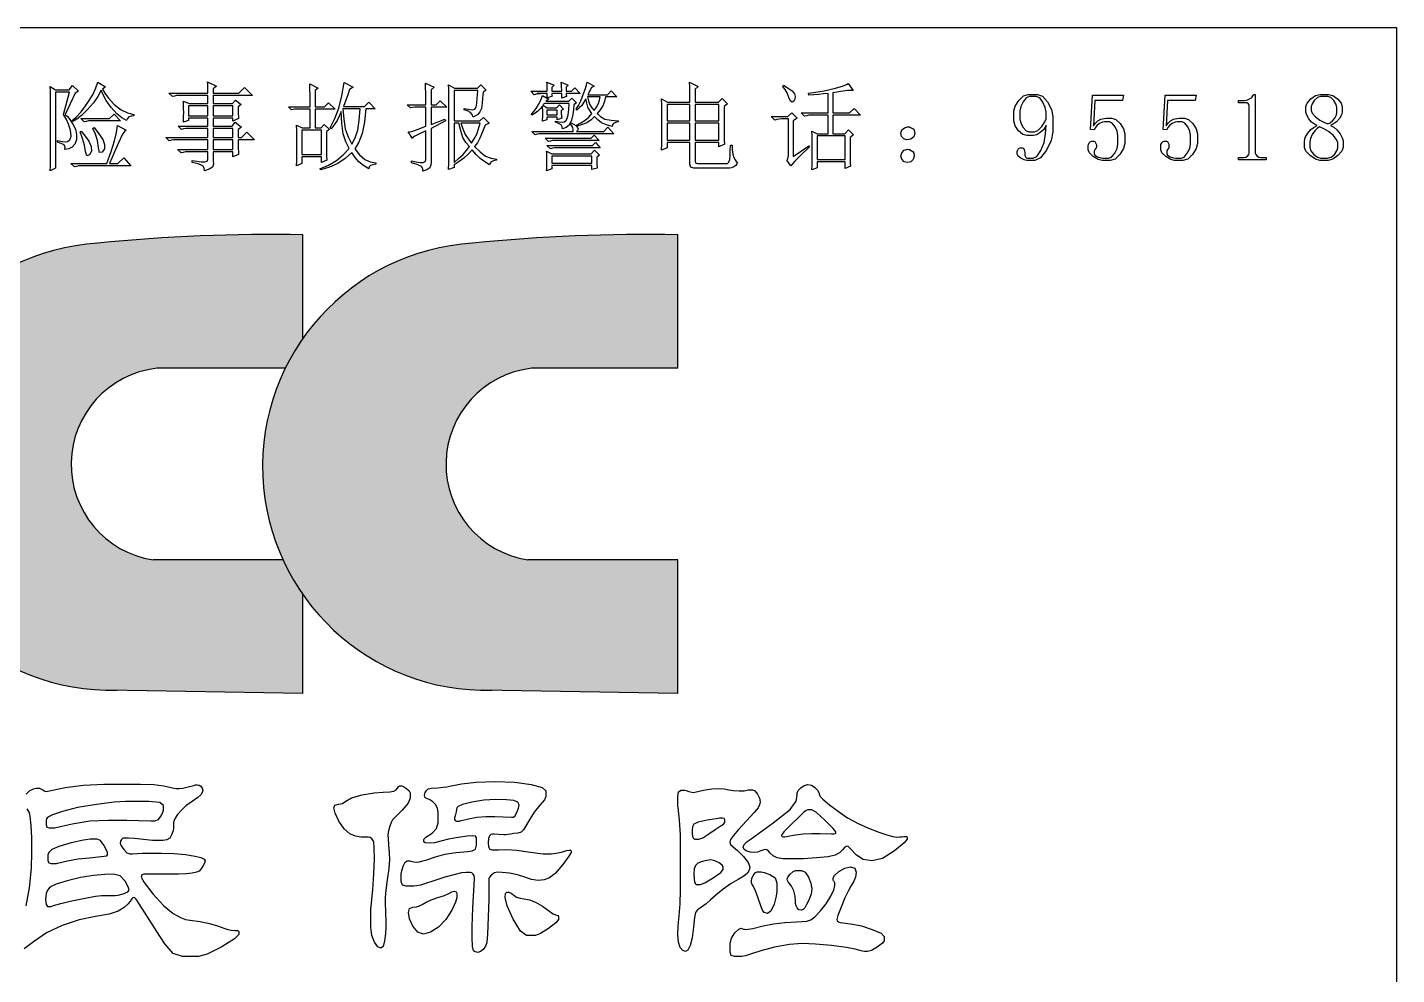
# Model space of a CAD drawing. Header units: millimetres. Extents: x 3916 to 6020, y 1867 to 2649.
# Drawn here: x 5267.52 to 5297.68, y 2382.61 to 2403.48 of the extents above; entities that cross this region are included whole.
import ezdxf

# ---------------------------------------------------------------- set-up
doc = ezdxf.new("R2010")
doc.units = ezdxf.units.MM

# ---------------------------------------------------------------- blocks, each defined once
blk = doc.blocks.new('EWAURWU')
at = {"lineweight": -3}
h = blk.add_hatch(color=1, dxfattribs=at)
h.paths.add_polyline_path([(42.358, 227.698), (42.358, 217.696), (45.706, 217.696), (45.706, 219.298, 0.127278), (49.648, 219.862, 0.81875), (48.475, 227.698)])
h.paths.add_polyline_path([(47.139, 222.104), (45.717, 222.104), (45.717, 225.012), (47.139, 225.012, -1.097699)], flags=16)
h.paths.add_polyline_path([(56.439, 227.708), (52.404, 227.708), (52.404, 217.697), (56.439, 217.697)])
h.paths.add_polyline_path([(61.509, 217.771), (65.806, 217.697), (65.806, 219.878, -0.044669), (65.369, 220.641), (62.505, 220.641, -0.872563), (62.587, 224.865), (65.419, 224.865, -0.038725), (65.806, 225.523), (65.806, 227.805, 0.030051), (61.29, 227.621, 0.961337)])
h.paths.add_polyline_path([(69.764, 217.771), (74.061, 217.697), (74.061, 220.641), (70.76, 220.641, -0.872563), (70.842, 224.865), (74.061, 224.865), (74.061, 227.805, 0.030051), (69.545, 227.621, 0.961337)])
for p, q in [((25.895, 232.375), (89.895, 232.375)), ((89.895, 232.375), (89.895, 192.375))]:
    blk.add_line(p, q)
at = {"color": 1}
for p, q in [((65.806, 225.523), (65.806, 227.805)), ((74.061, 224.865), (74.061, 227.805)), ((65.419, 224.865), (62.587, 224.865)), ((74.061, 224.865), (70.842, 224.865)), ((65.369, 220.641), (62.505, 220.641)), ((74.061, 220.641), (70.76, 220.641)), ((74.061, 217.697), (74.061, 220.641)), ((65.806, 217.697), (65.806, 219.878)), ((65.806, 217.697), (65.806, 219.878)), ((65.806, 217.697), (61.509, 217.771)), ((74.061, 217.697), (69.764, 217.771))]:
    blk.add_line(p, q, dxfattribs=at)
for points in [[(60.398, 229.849), (60.398, 229.883), (60.51, 229.858), (60.607, 229.855), (60.673, 229.895), (60.701, 229.98), (60.685, 230.108), (60.643, 230.245), (60.589, 230.358), (60.531, 230.458), (60.664, 230.949), (60.356, 230.949), (60.356, 229.274), (60.239, 229.216), (60.244, 229.32), (60.247, 229.58), (60.248, 230.149), (60.247, 230.718), (60.244, 230.974), (60.239, 231.074), (60.356, 230.999), (60.656, 230.999), (60.731, 231.091), (60.864, 230.966), (60.789, 230.924), (60.573, 230.458), (60.619, 230.408), (60.672, 230.342), (60.739, 230.245), (60.798, 230.131), (60.823, 230.012), (60.817, 229.899), (60.781, 229.804), (60.723, 229.734), (60.648, 229.699), (60.564, 229.683), (60.569, 229.737), (60.55, 229.785), (60.485, 229.82), (60.398, 229.849)], [(61.289, 231.166), (61.456, 231.066), (61.389, 231.016), (61.444, 230.924), (61.523, 230.817), (61.652, 230.679), (61.802, 230.555), (61.944, 230.491), (62.081, 230.458), (62.081, 230.424), (62.023, 230.42), (61.974, 230.406), (61.944, 230.37), (61.923, 230.324), (61.819, 230.383), (61.707, 230.469), (61.581, 230.612), (61.471, 230.766), (61.406, 230.887), (61.364, 230.991), (61.289, 230.854), (61.196, 230.712), (61.064, 230.562), (60.93, 230.433), (60.827, 230.354), (60.739, 230.299), (60.723, 230.324), (60.814, 230.399), (60.921, 230.511), (61.056, 230.695), (61.179, 230.892), (61.248, 231.041), (61.289, 231.166)], [(64.381, 229.749), (64.381, 229.729), (64.382, 229.696), (64.385, 229.641), (64.389, 229.574), (64.264, 229.524), (64.264, 229.633), (63.831, 229.633), (63.831, 229.433), (63.835, 229.358), (63.813, 229.293), (63.739, 229.249), (63.639, 229.216), (63.635, 229.274), (63.599, 229.327), (63.498, 229.366), (63.364, 229.399), (63.364, 229.441), (63.473, 229.424), (63.571, 229.413), (63.648, 229.412), (63.698, 229.429), (63.714, 229.47), (63.714, 229.524), (63.714, 229.633), (63.323, 229.633), (63.269, 229.633), (63.217, 229.63), (63.169, 229.62), (63.123, 229.608), (63.048, 229.683), (63.714, 229.683), (63.714, 229.899), (63.064, 229.899), (63.01, 229.899), (62.958, 229.896), (62.91, 229.887), (62.864, 229.874), (62.789, 229.949), (63.714, 229.949), (63.714, 230.149), (63.331, 230.149), (63.277, 230.149), (63.225, 230.146), (63.177, 230.137), (63.131, 230.124), (63.056, 230.199), (63.714, 230.199), (63.714, 230.374), (63.289, 230.374), (63.289, 230.324), (63.173, 230.283), (63.177, 230.349), (63.18, 230.42), (63.181, 230.499), (63.18, 230.583), (63.177, 230.666), (63.173, 230.749), (63.298, 230.699), (63.714, 230.699), (63.714, 230.874), (63.131, 230.874), (63.077, 230.874), (63.025, 230.871), (62.977, 230.862), (62.931, 230.849), (62.856, 230.924), (63.714, 230.924), (63.714, 230.999), (63.713, 231.068), (63.71, 231.124), (63.706, 231.174), (63.906, 231.083), (63.831, 231.024), (63.831, 230.924), (64.398, 230.924), (64.523, 231.049), (64.698, 230.874), (63.831, 230.874), (63.831, 230.699), (64.256, 230.699), (64.323, 230.774), (64.448, 230.674), (64.381, 230.624), (64.381, 230.541), (64.382, 230.467), (64.385, 230.412), (64.389, 230.366), (64.264, 230.308), (64.264, 230.374), (63.831, 230.374), (63.831, 230.199), (64.248, 230.199), (64.314, 230.283), (64.456, 230.174), (64.381, 230.124), (64.381, 229.949), (64.456, 229.949), (64.573, 230.066), (64.739, 229.899), (64.381, 229.899), (64.381, 229.749)], [(66.323, 230.083), (66.323, 229.854), (66.324, 229.66), (66.327, 229.537), (66.331, 229.449), (66.214, 229.399), (66.214, 229.524), (65.781, 229.524), (65.781, 229.374), (65.664, 229.324), (65.669, 229.437), (65.672, 229.578), (65.673, 229.774), (65.672, 229.971), (65.669, 230.112), (65.664, 230.224), (65.789, 230.158), (65.964, 230.158), (65.964, 230.574), (65.631, 230.574), (65.556, 230.558), (65.489, 230.624), (65.964, 230.624), (65.964, 230.754), (65.963, 230.882), (65.96, 231.008), (65.956, 231.133), (66.139, 231.033), (66.073, 230.983), (66.073, 230.624), (66.281, 230.624), (66.373, 230.716), (66.514, 230.574), (66.073, 230.574), (66.073, 230.158), (66.206, 230.158), (66.273, 230.233), (66.389, 230.124), (66.323, 230.083)], [(66.714, 231.158), (66.914, 231.058), (66.831, 231.008), (66.819, 230.962), (66.796, 230.892), (66.752, 230.774), (66.698, 230.633), (67.164, 230.633), (67.256, 230.724), (67.398, 230.583), (67.189, 230.583), (67.16, 230.291), (67.115, 230.035), (67.039, 229.849), (66.948, 229.699), (67.056, 229.566), (67.169, 229.461), (67.289, 229.412), (67.414, 229.391), (67.414, 229.358), (67.348, 229.349), (67.295, 229.333), (67.269, 229.299), (67.256, 229.258), (67.144, 229.329), (67.04, 229.409), (66.956, 229.508), (66.881, 229.616), (66.735, 229.487), (66.577, 229.374), (66.394, 229.295), (66.198, 229.233), (66.181, 229.258), (66.373, 229.341), (66.549, 229.439), (66.694, 229.566), (66.823, 229.708), (66.752, 229.854), (66.695, 230.029), (66.664, 230.262), (66.648, 230.524), (66.606, 230.42), (66.558, 230.32), (66.498, 230.229), (66.431, 230.141), (66.406, 230.158), (66.51, 230.366), (66.601, 230.595), (66.664, 230.866), (66.714, 231.158)], [(68.123, 230.074), (68.148, 230.07), (68.209, 230.084), (68.344, 230.133), (68.514, 230.199), (68.514, 230.616), (68.273, 230.616), (68.173, 230.599), (68.106, 230.666), (68.514, 230.666), (68.514, 230.804), (68.513, 230.933), (68.51, 231.045), (68.506, 231.149), (68.698, 231.058), (68.631, 230.999), (68.631, 230.666), (68.739, 230.666), (68.831, 230.758), (68.973, 230.616), (68.631, 230.616), (68.631, 230.233), (68.931, 230.349), (68.948, 230.316), (68.631, 230.149), (68.631, 229.408), (68.627, 229.337), (68.602, 229.277), (68.535, 229.237), (68.448, 229.208), (68.448, 229.262), (68.417, 229.312), (68.323, 229.354), (68.198, 229.391), (68.198, 229.433), (68.298, 229.412), (68.387, 229.398), (68.456, 229.399), (68.5, 229.418), (68.514, 229.458), (68.514, 229.508), (68.514, 230.099), (68.377, 230.033), (68.272, 229.978), (68.231, 229.945), (68.223, 229.924), (68.123, 230.074)], [(69.356, 230.591), (69.456, 230.57), (69.54, 230.561), (69.594, 230.574), (69.624, 230.62), (69.639, 230.708), (69.647, 230.81), (69.652, 230.899), (69.656, 230.983), (69.139, 230.983), (69.139, 230.316), (69.706, 230.316), (69.781, 230.391), (69.906, 230.266), (69.823, 230.224), (69.764, 230.07), (69.706, 229.934), (69.648, 229.833), (69.589, 229.749), (69.71, 229.633), (69.831, 229.54), (69.952, 229.495), (70.073, 229.474), (70.073, 229.449), (70.006, 229.433), (69.953, 229.412), (69.927, 229.383), (69.914, 229.349), (69.81, 229.412), (69.71, 229.484), (69.619, 229.574), (69.531, 229.674), (69.444, 229.583), (69.351, 229.496), (69.248, 229.42), (69.139, 229.349), (69.139, 229.291), (69.014, 229.241), (69.019, 229.387), (69.022, 229.52), (69.023, 229.629), (69.023, 229.724), (69.023, 230.708), (69.023, 230.812), (69.022, 230.914), (69.019, 231.012), (69.014, 231.108), (69.148, 231.033), (69.648, 231.033), (69.723, 231.108), (69.839, 230.991), (69.773, 230.949), (69.769, 230.891), (69.763, 230.815), (69.756, 230.704), (69.739, 230.591), (69.706, 230.512), (69.661, 230.459), (69.61, 230.424), (69.556, 230.399), (69.535, 230.454), (69.5, 230.5), (69.435, 230.533), (69.356, 230.558), (69.356, 230.591)], [(71.606, 230.916), (71.606, 230.904), (71.607, 230.889), (71.61, 230.87), (71.614, 230.849), (71.506, 230.816), (71.506, 230.916), (71.289, 230.916), (71.289, 230.849), (71.189, 230.824), (71.189, 230.837), (71.189, 230.855), (71.189, 230.883), (71.189, 230.916), (70.964, 230.916), (70.964, 230.916), (71.039, 230.916), (71.014, 230.916), (70.984, 230.913), (70.944, 230.904), (70.898, 230.891), (70.823, 230.966), (71.189, 230.966), (71.189, 231.033), (71.188, 231.091), (71.185, 231.133), (71.181, 231.166), (71.339, 231.099), (71.289, 231.049), (71.289, 230.966), (71.506, 230.966), (71.506, 231.004), (71.505, 231.047), (71.502, 231.104), (71.498, 231.166), (71.648, 231.099), (71.606, 231.058), (71.606, 230.966), (71.723, 230.966), (71.798, 231.041), (71.914, 230.916), (71.606, 230.916)], [(71.831, 230.224), (71.931, 230.274), (72.024, 230.331), (72.102, 230.399), (72.173, 230.474), (72.123, 230.541), (72.081, 230.615), (72.056, 230.704), (72.039, 230.799), (71.994, 230.724), (71.946, 230.656), (71.894, 230.599), (71.839, 230.549), (71.823, 230.574), (71.873, 230.654), (71.925, 230.754), (71.981, 230.895), (72.028, 231.031), (72.052, 231.112), (72.064, 231.166), (72.223, 231.083), (72.156, 231.041), (72.139, 231.008), (72.122, 230.972), (72.102, 230.933), (72.081, 230.891), (72.514, 230.891), (72.598, 230.974), (72.723, 230.841), (72.473, 230.841), (72.448, 230.741), (72.412, 230.645), (72.356, 230.558), (72.289, 230.474), (72.364, 230.408), (72.459, 230.355), (72.594, 230.329), (72.748, 230.316), (72.748, 230.291), (72.689, 230.279), (72.644, 230.26), (72.623, 230.229), (72.614, 230.191), (72.494, 230.229), (72.385, 230.274), (72.302, 230.337), (72.231, 230.408), (72.152, 230.337), (72.063, 230.275), (71.956, 230.233), (71.839, 230.199), (71.831, 230.224)], [(74.331, 230.724), (74.331, 230.845), (74.33, 230.961), (74.327, 231.066), (74.323, 231.166), (74.514, 231.074), (74.448, 231.016), (74.448, 230.724), (74.956, 230.724), (75.039, 230.808), (75.156, 230.691), (75.081, 230.633), (75.081, 230.299), (75.082, 230.029), (75.085, 229.883), (75.089, 229.799), (74.964, 229.741), (74.964, 229.841), (74.448, 229.841), (74.448, 229.466), (74.448, 229.42), (74.46, 229.386), (74.498, 229.374), (74.548, 229.374), (75.123, 229.374), (75.16, 229.379), (75.19, 229.402), (75.206, 229.462), (75.213, 229.552), (75.219, 229.662), (75.223, 229.783), (75.264, 229.783), (75.264, 229.679), (75.272, 229.584), (75.294, 229.508), (75.323, 229.453), (75.352, 229.42), (75.381, 229.399), (75.364, 229.366), (75.339, 229.334), (75.298, 229.304), (75.249, 229.282), (75.202, 229.274), (75.156, 229.274), (74.506, 229.274), (74.419, 229.274), (74.353, 229.295), (74.331, 229.358), (74.331, 229.441), (74.331, 229.841), (73.831, 229.841), (73.831, 229.724), (73.706, 229.666), (73.71, 229.808), (73.713, 229.989), (73.714, 230.249), (73.713, 230.506), (73.71, 230.674), (73.706, 230.799), (73.839, 230.724), (74.331, 230.724)], [(76.373, 231.074), (76.389, 231.099), (76.494, 231.037), (76.58, 230.974), (76.631, 230.912), (76.651, 230.852), (76.644, 230.795), (76.618, 230.752), (76.581, 230.729), (76.543, 230.747), (76.51, 230.829), (76.475, 230.93), (76.427, 231.008), (76.373, 231.074)], [(77.856, 229.949), (77.856, 229.699), (77.857, 229.495), (77.86, 229.383), (77.864, 229.316), (77.748, 229.266), (77.748, 229.416), (77.131, 229.416), (77.131, 229.283), (77.014, 229.233), (77.019, 229.341), (77.022, 229.478), (77.023, 229.67), (77.022, 229.861), (77.019, 229.991), (77.014, 230.091), (77.131, 230.033), (77.373, 230.033), (77.373, 230.441), (77.056, 230.441), (77.002, 230.441), (76.95, 230.438), (76.902, 230.429), (76.856, 230.416), (76.781, 230.491), (77.373, 230.491), (77.373, 230.916), (77.269, 230.908), (77.163, 230.899), (77.056, 230.891), (76.948, 230.883), (76.939, 230.924), (77.106, 230.945), (77.289, 230.977), (77.506, 231.029), (77.69, 231.082), (77.777, 231.116), (77.814, 231.141), (77.923, 230.983), (77.877, 230.987), (77.799, 230.983), (77.656, 230.962), (77.481, 230.933), (77.481, 230.491), (77.848, 230.491), (77.948, 230.591), (78.089, 230.441), (77.481, 230.441), (77.481, 230.033), (77.739, 230.033), (77.823, 230.116), (77.931, 230.008), (77.856, 229.949)], [(71.081, 230.308), (71.085, 230.345), (71.088, 230.396), (71.089, 230.474), (71.088, 230.553), (71.085, 230.604), (71.081, 230.641), (71.035, 230.583), (70.983, 230.529), (70.919, 230.483), (70.848, 230.441), (70.839, 230.466), (70.889, 230.52), (70.942, 230.587), (70.998, 230.679), (71.045, 230.768), (71.069, 230.829), (71.081, 230.874), (71.223, 230.791), (71.198, 230.779), (71.177, 230.767), (71.164, 230.758), (71.156, 230.749), (71.664, 230.749), (71.731, 230.816), (71.831, 230.716), (71.773, 230.666), (71.764, 230.562), (71.749, 230.452), (71.719, 230.329), (71.671, 230.224), (71.602, 230.17), (71.523, 230.141), (71.514, 230.187), (71.492, 230.228), (71.439, 230.258), (71.373, 230.283), (71.373, 230.308), (71.452, 230.295), (71.52, 230.288), (71.564, 230.291), (71.596, 230.314), (71.623, 230.366), (71.645, 230.449), (71.66, 230.566), (71.673, 230.699), (71.131, 230.699), (71.119, 230.691), (71.107, 230.682), (71.098, 230.67), (71.089, 230.658), (71.189, 230.599), (71.389, 230.599), (71.456, 230.666), (71.548, 230.574), (71.498, 230.541), (71.498, 230.479), (71.499, 230.427), (71.502, 230.395), (71.506, 230.374), (71.406, 230.341), (71.406, 230.399), (71.181, 230.399), (71.181, 230.341), (71.081, 230.308)], [(72.073, 230.841), (72.098, 230.754), (72.129, 230.672), (72.173, 230.604), (72.223, 230.541), (72.273, 230.62), (72.314, 230.697), (72.339, 230.77), (72.356, 230.841), (72.073, 230.841)], [(81.836, 229.991), (81.751, 229.991), (81.663, 230.017), (81.566, 230.095), (81.49, 230.203), (81.464, 230.316), (81.464, 230.433), (81.464, 230.533), (81.492, 230.641), (81.573, 230.766), (81.679, 230.866), (81.781, 230.899), (81.881, 230.899), (81.985, 230.899), (82.093, 230.858), (82.206, 230.733), (82.294, 230.568), (82.323, 230.408), (82.323, 230.249), (82.323, 230.074), (82.288, 229.886), (82.185, 229.67), (82.052, 229.498), (81.927, 229.441), (81.806, 229.441), (81.752, 229.441), (81.692, 229.454), (81.619, 229.491), (81.559, 229.539), (81.539, 229.583), (81.539, 229.624), (81.539, 229.641), (81.544, 229.662), (81.559, 229.691), (81.58, 229.716), (81.603, 229.724), (81.627, 229.724), (81.651, 229.724), (81.672, 229.715), (81.69, 229.686), (81.702, 229.65), (81.706, 229.621), (81.706, 229.595), (81.706, 229.578), (81.708, 229.559), (81.715, 229.539), (81.722, 229.521), (81.728, 229.513), (81.732, 229.508), (81.736, 229.504), (81.745, 229.5), (81.762, 229.495), (81.782, 229.492), (81.797, 229.491), (81.81, 229.491), (81.888, 229.491), (81.97, 229.533), (82.06, 229.66), (82.134, 229.836), (82.164, 230.026), (82.173, 230.224), (82.152, 230.174), (82.115, 230.12), (82.046, 230.058), (81.967, 230.008), (81.899, 229.991), (81.836, 229.991)], [(81.598, 230.449), (81.598, 230.358), (81.616, 230.265), (81.671, 230.17), (81.739, 230.098), (81.799, 230.074), (81.855, 230.074), (81.92, 230.074), (81.991, 230.104), (82.078, 230.191), (82.149, 230.291), (82.173, 230.358), (82.173, 230.408), (82.173, 230.508), (82.156, 230.613), (82.104, 230.729), (82.033, 230.819), (81.958, 230.849), (81.881, 230.849), (81.808, 230.849), (81.736, 230.821), (81.666, 230.737), (81.615, 230.631), (81.598, 230.537), (81.598, 230.449)], [(83.546, 230.374), (83.625, 230.374), (83.71, 230.344), (83.806, 230.254), (83.881, 230.138), (83.906, 230.033), (83.906, 229.933), (83.906, 229.82), (83.88, 229.703), (83.802, 229.574), (83.697, 229.474), (83.589, 229.441), (83.481, 229.441), (83.406, 229.441), (83.321, 229.463), (83.214, 229.529), (83.127, 229.61), (83.098, 229.679), (83.098, 229.741), (83.098, 229.766), (83.105, 229.794), (83.126, 229.829), (83.153, 229.857), (83.178, 229.866), (83.201, 229.866), (83.225, 229.866), (83.247, 229.858), (83.265, 229.832), (83.277, 229.803), (83.281, 229.785), (83.281, 229.772), (83.281, 229.747), (83.275, 229.72), (83.256, 229.691), (83.237, 229.665), (83.231, 229.645), (83.231, 229.627), (83.231, 229.593), (83.251, 229.559), (83.31, 229.525), (83.381, 229.5), (83.435, 229.491), (83.481, 229.491), (83.548, 229.491), (83.615, 229.518), (83.685, 229.601), (83.738, 229.708), (83.756, 229.811), (83.756, 229.912), (83.756, 229.996), (83.741, 230.086), (83.694, 230.186), (83.633, 230.265), (83.571, 230.291), (83.509, 230.291), (83.464, 230.291), (83.414, 230.283), (83.353, 230.258), (83.297, 230.219), (83.259, 230.17), (83.23, 230.116), (83.156, 230.124), (83.198, 230.883), (83.881, 230.883), (83.856, 230.766), (83.25, 230.766), (83.219, 230.208), (83.261, 230.266), (83.312, 230.316), (83.382, 230.349), (83.453, 230.368), (83.504, 230.374), (83.546, 230.374)], [(85.146, 230.374), (85.225, 230.374), (85.31, 230.344), (85.406, 230.254), (85.481, 230.138), (85.506, 230.033), (85.506, 229.933), (85.506, 229.82), (85.48, 229.703), (85.402, 229.574), (85.297, 229.474), (85.189, 229.441), (85.081, 229.441), (85.006, 229.441), (84.921, 229.463), (84.814, 229.529), (84.727, 229.61), (84.698, 229.679), (84.698, 229.741), (84.698, 229.766), (84.705, 229.794), (84.726, 229.829), (84.753, 229.857), (84.778, 229.866), (84.801, 229.866), (84.825, 229.866), (84.847, 229.858), (84.865, 229.832), (84.877, 229.803), (84.881, 229.785), (84.881, 229.772), (84.881, 229.747), (84.875, 229.72), (84.856, 229.691), (84.837, 229.665), (84.831, 229.645), (84.831, 229.627), (84.831, 229.593), (84.851, 229.559), (84.91, 229.525), (84.981, 229.5), (85.035, 229.491), (85.081, 229.491), (85.148, 229.491), (85.215, 229.518), (85.285, 229.601), (85.338, 229.708), (85.356, 229.811), (85.356, 229.912), (85.356, 229.996), (85.341, 230.086), (85.294, 230.186), (85.233, 230.265), (85.171, 230.291), (85.109, 230.291), (85.064, 230.291), (85.014, 230.283), (84.953, 230.258), (84.897, 230.219), (84.859, 230.17), (84.83, 230.116), (84.756, 230.124), (84.798, 230.883), (85.481, 230.883), (85.456, 230.766), (84.85, 230.766), (84.819, 230.208), (84.861, 230.266), (84.912, 230.316), (84.982, 230.349), (85.053, 230.368), (85.104, 230.374), (85.146, 230.374)], [(86.781, 230.899), (86.781, 229.64), (86.781, 229.607), (86.792, 229.574), (86.823, 229.541), (86.863, 229.516), (86.902, 229.508), (86.939, 229.508), (87.023, 229.508), (87.023, 229.458), (86.414, 229.458), (86.414, 229.508), (86.489, 229.508), (86.531, 229.508), (86.572, 229.516), (86.61, 229.541), (86.638, 229.574), (86.648, 229.607), (86.648, 229.64), (86.648, 230.642), (86.648, 230.658), (86.643, 230.676), (86.627, 230.695), (86.606, 230.711), (86.585, 230.716), (86.564, 230.716), (86.414, 230.716), (86.414, 230.766), (86.489, 230.766), (86.539, 230.766), (86.593, 230.774), (86.652, 230.799), (86.703, 230.833), (86.731, 230.866), (86.748, 230.899), (86.781, 230.899)], [(88.714, 229.816), (88.714, 229.737), (88.685, 229.65), (88.598, 229.549), (88.486, 229.468), (88.385, 229.441), (88.289, 229.441), (88.202, 229.441), (88.105, 229.468), (87.989, 229.549), (87.896, 229.648), (87.864, 229.729), (87.864, 229.799), (87.864, 229.87), (87.882, 229.948), (87.936, 230.041), (88.006, 230.125), (88.075, 230.179), (88.142, 230.216), (88.083, 230.245), (88.023, 230.289), (87.961, 230.362), (87.914, 230.441), (87.898, 230.504), (87.898, 230.558), (87.898, 230.629), (87.925, 230.707), (88.006, 230.799), (88.111, 230.874), (88.21, 230.899), (88.306, 230.899), (88.394, 230.899), (88.486, 230.874), (88.589, 230.799), (88.671, 230.707), (88.698, 230.629), (88.698, 230.558), (88.698, 230.508), (88.682, 230.448), (88.635, 230.37), (88.572, 230.296), (88.506, 230.249), (88.439, 230.216), (88.51, 230.174), (88.58, 230.118), (88.648, 230.033), (88.698, 229.943), (88.714, 229.874), (88.714, 229.816)], [(88.581, 230.554), (88.581, 230.613), (88.564, 230.679), (88.514, 230.761), (88.447, 230.827), (88.377, 230.849), (88.306, 230.849), (88.227, 230.849), (88.151, 230.828), (88.081, 230.765), (88.031, 230.69), (88.014, 230.634), (88.014, 230.587), (88.014, 230.541), (88.038, 230.484), (88.11, 230.406), (88.204, 230.331), (88.294, 230.283), (88.381, 230.249), (88.431, 230.275), (88.481, 230.313), (88.531, 230.376), (88.569, 230.446), (88.581, 230.503), (88.581, 230.554)], [(60.914, 230.366), (61.548, 230.366), (61.648, 230.466), (61.789, 230.316), (61.189, 230.316), (61.135, 230.316), (61.083, 230.313), (61.035, 230.304), (60.989, 230.291), (60.914, 230.366)], [(63.289, 230.649), (63.289, 230.424), (63.714, 230.424), (63.714, 230.649), (63.289, 230.649)], [(63.831, 230.649), (63.831, 230.424), (64.264, 230.424), (64.264, 230.649), (63.831, 230.649)], [(66.689, 230.583), (66.706, 230.354), (66.738, 230.141), (66.802, 229.962), (66.881, 229.799), (66.956, 229.941), (67.017, 230.11), (67.048, 230.333), (67.064, 230.583), (66.689, 230.583)], [(71.181, 230.549), (71.181, 230.449), (71.406, 230.449), (71.406, 230.549), (71.181, 230.549)], [(73.831, 230.674), (73.831, 230.316), (74.331, 230.316), (74.331, 230.674), (73.831, 230.674)], [(74.448, 230.674), (74.448, 230.316), (74.964, 230.316), (74.964, 230.674), (74.448, 230.674)], [(76.606, 229.533), (76.948, 229.766), (76.964, 229.741), (76.906, 229.687), (76.834, 229.618), (76.735, 229.52), (76.643, 229.425), (76.589, 229.366), (76.556, 229.324), (76.464, 229.449), (76.477, 229.462), (76.487, 229.481), (76.494, 229.512), (76.498, 229.549), (76.498, 230.358), (76.398, 230.358), (76.344, 230.358), (76.292, 230.355), (76.244, 230.345), (76.198, 230.333), (76.123, 230.408), (76.489, 230.408), (76.573, 230.491), (76.689, 230.374), (76.606, 230.316), (76.606, 229.533)], [(61.723, 230.216), (61.914, 230.108), (61.877, 230.083), (61.825, 230.008), (61.744, 229.833), (61.659, 229.635), (61.598, 229.491), (61.548, 229.374), (61.731, 229.374), (61.864, 229.499), (62.014, 229.324), (60.973, 229.324), (60.919, 229.324), (60.867, 229.321), (60.819, 229.312), (60.773, 229.299), (60.698, 229.374), (61.489, 229.374), (61.581, 229.637), (61.656, 229.873), (61.698, 230.058), (61.723, 230.216)], [(60.898, 230.074), (60.923, 230.091), (61.014, 229.979), (61.093, 229.866), (61.144, 229.754), (61.153, 229.65), (61.106, 229.566), (61.047, 229.546), (61.019, 229.637), (60.996, 229.783), (60.952, 229.929), (60.898, 230.074)], [(61.181, 230.149), (61.206, 230.166), (61.314, 230.033), (61.4, 229.907), (61.439, 229.795), (61.434, 229.7), (61.385, 229.624), (61.329, 229.616), (61.302, 229.724), (61.279, 229.882), (61.235, 230.02), (61.181, 230.149)], [(63.831, 230.149), (63.831, 229.949), (64.264, 229.949), (64.264, 230.149), (63.831, 230.149)], [(65.781, 230.108), (65.781, 229.574), (66.214, 229.574), (66.214, 230.108), (65.781, 230.108)], [(69.139, 230.266), (69.139, 229.399), (69.235, 229.483), (69.325, 229.568), (69.402, 229.658), (69.473, 229.749), (69.398, 229.841), (69.331, 229.952), (69.281, 230.099), (69.239, 230.266), (69.139, 230.266)], [(69.281, 230.266), (69.327, 230.137), (69.38, 230.017), (69.448, 229.916), (69.523, 229.824), (69.581, 229.92), (69.634, 230.023), (69.677, 230.141), (69.714, 230.266), (69.281, 230.266)], [(71.756, 230.083), (71.756, 230.124), (71.749, 230.166), (71.727, 230.208), (71.698, 230.249), (71.714, 230.274), (71.769, 230.245), (71.817, 230.212), (71.852, 230.17), (71.868, 230.131), (71.856, 230.104), (71.831, 230.083), (72.431, 230.083), (72.523, 230.174), (72.656, 230.033), (71.081, 230.033), (71.048, 230.033), (71.011, 230.03), (70.969, 230.02), (70.923, 230.008), (70.848, 230.083), (71.756, 230.083)], [(73.831, 230.266), (73.831, 229.891), (74.331, 229.891), (74.331, 230.266), (73.831, 230.266)], [(74.448, 230.266), (74.448, 229.891), (74.964, 229.891), (74.964, 230.266), (74.448, 230.266)], [(79.206, 230.162), (79.244, 230.143), (79.272, 230.107), (79.281, 230.037), (79.259, 229.962), (79.194, 229.912), (79.111, 229.895), (79.039, 229.92), (78.99, 229.974), (78.977, 230.045), (78.999, 230.114), (79.056, 230.162), (79.122, 230.185), (79.169, 230.181), (79.206, 230.162)], [(87.981, 229.795), (87.981, 229.727), (88.003, 229.656), (88.07, 229.575), (88.153, 229.512), (88.226, 229.491), (88.294, 229.491), (88.374, 229.491), (88.452, 229.512), (88.526, 229.575), (88.58, 229.655), (88.598, 229.723), (88.598, 229.786), (88.598, 229.841), (88.572, 229.908), (88.497, 229.997), (88.395, 230.084), (88.294, 230.141), (88.193, 230.183), (88.142, 230.149), (88.09, 230.098), (88.036, 230.014), (87.995, 229.923), (87.981, 229.854), (87.981, 229.795)], [(63.831, 229.899), (63.831, 229.683), (64.264, 229.683), (64.264, 229.899), (63.831, 229.899)], [(71.139, 229.933), (72.156, 229.933), (72.223, 229.999), (72.331, 229.883), (71.373, 229.883), (71.339, 229.883), (71.303, 229.88), (71.26, 229.87), (71.214, 229.858), (71.139, 229.933)], [(71.181, 229.774), (72.181, 229.774), (72.248, 229.841), (72.356, 229.724), (71.414, 229.724), (71.381, 229.724), (71.345, 229.721), (71.302, 229.712), (71.256, 229.699), (71.181, 229.774)], [(77.131, 229.983), (77.131, 229.466), (77.748, 229.466), (77.748, 229.983), (77.131, 229.983)], [(71.173, 229.216), (71.177, 229.266), (71.18, 229.332), (71.181, 229.429), (71.18, 229.527), (71.177, 229.595), (71.173, 229.649), (71.289, 229.591), (72.156, 229.591), (72.231, 229.666), (72.339, 229.558), (72.281, 229.516), (72.281, 229.42), (72.282, 229.342), (72.285, 229.299), (72.289, 229.274), (72.173, 229.241), (72.173, 229.333), (71.289, 229.333), (71.289, 229.258), (71.173, 229.216)], [(71.289, 229.541), (71.289, 229.383), (72.173, 229.383), (72.173, 229.541), (71.289, 229.541)], [(79.202, 229.662), (79.237, 229.639), (79.263, 229.602), (79.269, 229.537), (79.248, 229.467), (79.194, 229.416), (79.123, 229.395), (79.052, 229.416), (78.998, 229.468), (78.977, 229.541), (78.994, 229.614), (79.052, 229.666), (79.12, 229.692), (79.167, 229.685), (79.202, 229.662)], [(62.146, 213.145), (62.126, 213.173), (62.106, 213.194), (62.084, 213.201), (62.062, 213.195), (62.041, 213.176), (62.021, 213.15), (61.956, 213.065), (61.869, 212.983), (61.74, 212.906), (61.539, 212.839), (61.237, 212.786), (60.877, 212.715), (60.504, 212.59), (60.156, 212.425), (59.876, 212.229), (59.671, 212.072)], [(59.712, 213.024), (59.787, 213.417), (59.826, 213.848), (59.839, 214.207), (59.834, 214.516), (59.819, 214.793), (59.801, 214.993), (59.787, 215.071), (59.776, 215.088), (59.731, 215.159)], [(59.711, 215.483), (59.787, 215.557), (59.876, 215.598), (59.935, 215.611), (59.981, 215.611), (60.006, 215.611), (60.037, 215.602), (60.077, 215.574), (60.119, 215.548), (60.154, 215.543), (60.185, 215.549), (60.569, 215.626), (60.975, 215.683), (61.424, 215.702), (61.896, 215.702), (62.229, 215.702), (62.524, 215.692), (62.746, 215.663), (62.931, 215.623), (62.968, 215.614), (63.014, 215.608), (63.078, 215.606), (63.165, 215.614), (63.277, 215.64), (63.402, 215.674), (63.417, 215.68), (63.439, 215.684), (63.476, 215.685), (63.52, 215.677), (63.562, 215.654), (63.591, 215.617), (63.601, 215.569), (63.591, 215.516), (63.559, 215.466), (63.489, 215.405), (63.365, 215.319), (63.23, 215.221), (63.124, 215.125), (63.046, 215.035), (62.993, 214.952), (62.964, 214.887), (62.956, 214.85), (62.959, 214.827), (62.959, 214.753), (62.959, 214.728), (62.95, 214.682), (62.922, 214.597), (62.875, 214.514), (62.808, 214.475), (62.725, 214.462), (62.629, 214.458), (62.494, 214.464), (62.294, 214.483), (62.096, 214.502), (61.967, 214.509), (61.873, 214.509), (61.854, 214.509), (61.832, 214.502), (61.808, 214.48), (61.789, 214.447), (61.782, 214.404), (61.802, 214.344), (61.859, 214.261), (61.932, 214.191), (61.996, 214.168), (62.055, 214.168), (62.277, 214.179), (62.342, 214.182), (62.462, 214.184), (62.692, 214.185), (62.967, 214.176), (63.223, 214.151), (63.432, 214.117), (63.562, 214.085), (63.63, 214.052), (63.653, 214.014), (63.64, 213.964), (63.604, 213.895), (63.559, 213.828), (63.522, 213.787), (63.466, 213.761), (63.368, 213.741), (63.234, 213.728), (63.07, 213.721), (62.87, 213.719), (62.627, 213.719), (62.362, 213.719), (62.303, 213.719), (62.258, 213.703), (62.243, 213.656), (62.308, 213.532), (62.504, 213.284), (62.746, 213.022), (62.948, 212.855), (63.107, 212.762), (63.223, 212.721), (63.317, 212.707), (63.542, 212.673), (63.75, 212.633), (63.925, 212.582), (64.084, 212.525), (64.153, 212.502), (64.226, 212.485), (64.309, 212.48), (64.375, 212.474), (64.397, 212.457), (64.397, 212.434), (64.397, 212.386), (64.303, 212.296), (64.019, 212.121), (63.701, 211.959), (63.505, 211.905), (63.368, 211.905), (63.155, 211.905), (62.951, 211.974), (62.766, 212.181), (62.59, 212.457), (62.146, 213.145)], [(67.954, 215.663), (67.983, 215.663), (68.024, 215.648), (68.091, 215.606), (68.15, 215.553), (68.17, 215.509), (68.17, 215.469), (68.17, 215.39), (68.125, 215.285), (67.991, 215.128), (67.812, 214.946), (67.781, 214.915), (67.747, 214.859), (67.71, 214.753), (67.681, 214.641), (67.676, 214.566), (67.681, 214.509), (67.695, 214.355), (67.706, 214.198), (67.71, 214.034), (67.698, 213.841), (67.664, 213.596), (67.63, 213.364), (67.619, 213.207), (67.619, 213.088), (67.636, 212.673), (67.636, 212.542), (67.629, 212.403), (67.607, 212.249), (67.572, 212.128), (67.522, 212.087), (67.459, 212.121), (67.383, 212.221), (67.321, 212.369), (67.3, 212.545), (67.3, 212.735), (67.3, 212.809), (67.302, 212.881), (67.306, 212.948), (67.312, 213.014), (67.346, 213.375), (67.372, 213.726), (67.38, 214.057), (67.378, 214.308), (67.372, 214.421), (67.356, 214.462), (67.326, 214.5), (67.289, 214.528), (67.252, 214.537), (67.215, 214.537), (67.09, 214.537), (66.965, 214.556), (66.84, 214.611), (66.718, 214.718), (66.601, 214.89), (66.516, 215.064), (66.488, 215.177), (66.513, 215.238), (66.59, 215.259), (66.682, 215.277), (66.755, 215.33), (66.876, 215.399), (67.113, 215.464), (67.376, 215.51), (67.576, 215.526), (67.718, 215.532), (67.806, 215.549), (67.858, 215.577), (67.889, 215.617), (67.909, 215.651), (67.931, 215.663), (67.954, 215.663)], [(71.171, 214.168), (71.271, 214.168), (71.379, 214.178), (71.504, 214.207), (71.613, 214.237), (71.674, 214.247), (71.702, 214.244), (71.711, 214.233), (71.711, 214.219), (71.711, 214.193), (71.666, 214.114), (71.529, 213.929), (71.365, 213.736), (71.237, 213.636), (71.119, 213.596), (70.986, 213.582), (70.844, 213.599), (70.694, 213.65), (70.532, 213.707), (70.353, 213.741), (70.194, 213.758), (70.094, 213.764), (70.026, 213.75), (69.963, 213.707), (69.919, 213.655), (69.904, 213.613), (69.904, 213.577), (69.904, 213.409), (69.9, 213.166), (69.889, 212.772), (69.874, 212.399), (69.855, 212.215), (69.826, 212.133), (69.779, 212.062), (69.72, 212.013), (69.656, 211.996), (69.6, 212.006), (69.563, 212.033), (69.541, 212.124), (69.534, 212.323), (69.536, 212.563), (69.543, 212.775), (69.551, 212.974), (69.585, 213.616), (69.585, 213.648), (69.578, 213.681), (69.554, 213.719), (69.525, 213.748), (69.5, 213.758), (69.477, 213.758), (69.403, 213.758), (69.299, 213.746), (69.134, 213.707), (68.93, 213.65), (68.71, 213.582), (68.483, 213.508), (68.395, 213.48), (68.314, 213.459), (68.25, 213.452), (68.193, 213.452), (68.082, 213.452), (67.999, 213.479), (67.971, 213.559), (67.971, 213.667), (67.971, 213.724), (67.982, 213.795), (68.014, 213.895), (68.057, 213.98), (68.102, 214.009), (68.147, 214.009), (68.162, 214.009), (68.181, 214.006), (68.21, 213.997), (68.251, 213.989), (68.307, 213.986), (68.374, 213.992), (68.451, 214.011), (68.534, 214.037), (68.724, 214.102), (68.932, 214.158), (69.176, 214.193), (69.438, 214.219), (69.534, 214.23), (69.607, 214.267), (69.631, 214.355), (69.631, 214.469), (69.631, 214.517), (69.61, 214.553), (69.546, 214.566), (69.423, 214.556), (69.227, 214.529), (69.016, 214.49), (68.846, 214.446), (68.707, 214.412), (68.585, 214.401), (68.5, 214.408), (68.471, 214.429), (68.471, 214.458), (68.471, 214.477), (68.477, 214.497), (68.494, 214.514), (68.517, 214.531), (68.65, 214.625), (68.751, 214.728), (68.784, 214.85), (68.784, 214.98), (68.784, 215.08), (68.77, 215.173), (68.727, 215.253), (68.667, 215.316), (68.602, 215.356), (68.534, 215.384), (68.511, 215.393), (68.494, 215.414), (68.488, 215.461), (68.498, 215.516), (68.528, 215.563), (68.567, 215.596), (68.602, 215.609), (68.636, 215.611), (68.775, 215.623), (68.895, 215.634), (68.974, 215.645), (69.034, 215.657), (69.301, 215.708), (69.62, 215.746), (70.04, 215.759), (70.475, 215.743), (70.836, 215.694), (71.079, 215.626), (71.16, 215.552), (71.16, 215.475), (71.16, 215.429), (71.126, 215.358), (71.026, 215.236), (70.903, 215.086), (70.802, 214.929), (70.711, 214.77), (70.668, 214.699), (70.614, 214.644), (70.537, 214.622), (70.454, 214.615), (70.381, 214.602), (70.319, 214.592), (70.27, 214.588), (70.228, 214.588), (70.017, 214.6), (69.98, 214.6), (69.946, 214.59), (69.915, 214.563), (69.894, 214.507), (69.887, 214.412), (69.896, 214.32), (69.924, 214.273), (69.966, 214.255), (70.02, 214.253), (70.118, 214.257), (70.293, 214.259), (70.518, 214.247), (70.765, 214.213), (70.977, 214.179), (71.097, 214.168), (71.171, 214.168)], [(79.116, 214.526), (79.116, 214.492), (79.046, 214.41), (78.835, 214.233), (78.57, 214.065), (78.337, 214.009), (78.145, 214.041), (77.999, 214.139), (77.877, 214.27), (77.846, 214.301), (77.815, 214.325), (77.783, 214.332), (77.745, 214.313), (77.692, 214.256), (77.622, 214.188), (77.53, 214.139), (77.377, 214.104), (77.121, 214.077), (76.833, 214.06), (76.581, 214.054), (76.382, 214.06), (76.252, 214.08), (76.165, 214.119), (76.098, 214.185), (76.046, 214.244), (76.004, 214.264), (75.958, 214.256), (75.893, 214.23), (75.819, 214.205), (75.743, 214.196), (75.665, 214.204), (75.584, 214.227), (75.522, 214.265), (75.501, 214.315), (75.523, 214.374), (75.589, 214.435), (75.677, 214.497), (76.166, 214.847), (76.537, 215.141), (76.672, 215.324), (76.689, 215.452), (76.695, 215.503), (76.717, 215.559), (76.772, 215.623), (76.846, 215.674), (76.928, 215.691), (77.009, 215.676), (77.081, 215.631), (77.137, 215.573), (77.167, 215.518), (77.184, 215.469), (77.201, 215.432), (77.26, 215.37), (77.405, 215.245), (77.599, 215.096), (77.803, 214.961), (78.023, 214.839), (78.264, 214.73), (78.49, 214.642), (78.667, 214.583), (78.799, 214.548), (78.889, 214.537), (78.951, 214.539), (79, 214.543), (79.041, 214.547), (79.079, 214.548), (79.107, 214.546), (79.116, 214.537), (79.116, 214.526)], [(62.459, 214.895), (62.547, 214.895), (62.626, 214.922), (62.686, 215.003), (62.725, 215.088), (62.737, 215.128), (62.737, 215.145), (62.737, 215.233), (62.656, 215.299), (62.413, 215.321), (62.089, 215.321), (61.902, 215.321), (61.647, 215.305), (61.257, 215.256), (60.842, 215.185), (60.515, 215.103), (60.292, 215.027), (60.191, 214.978), (60.161, 214.941), (60.151, 214.907), (60.151, 214.872), (60.151, 214.804), (60.168, 214.753), (60.217, 214.736), (60.282, 214.736), (60.293, 214.736), (60.305, 214.737), (60.319, 214.739), (60.333, 214.742), (60.722, 214.827), (61.116, 214.891), (61.518, 214.912), (61.925, 214.912), (62.459, 214.895)], [(70.398, 214.975), (70.435, 214.975), (70.475, 215), (70.52, 215.077), (70.557, 215.171), (70.569, 215.248), (70.539, 215.304), (70.449, 215.339), (70.292, 215.356), (70.057, 215.361), (69.788, 215.346), (69.526, 215.302), (69.322, 215.25), (69.227, 215.213), (69.197, 215.182), (69.188, 215.142), (69.183, 215.094), (69.168, 215.034), (69.153, 214.984), (69.148, 214.963), (69.148, 214.958), (69.148, 214.924), (69.158, 214.898), (69.19, 214.889), (69.233, 214.889), (69.242, 214.889), (69.251, 214.89), (69.261, 214.892), (69.273, 214.895), (69.452, 214.941), (69.637, 214.975), (69.833, 214.986), (70.034, 214.986), (70.398, 214.975)], [(75.655, 215.577), (75.709, 215.577), (75.763, 215.554), (75.82, 215.483), (75.862, 215.395), (75.876, 215.316), (75.865, 215.245), (75.831, 215.182), (75.745, 215.081), (75.578, 214.895), (75.402, 214.7), (75.288, 214.568), (75.226, 214.482), (75.206, 214.423), (75.226, 214.375), (75.285, 214.321), (75.38, 214.24), (75.507, 214.111), (75.613, 213.977), (75.649, 213.881), (75.636, 213.807), (75.595, 213.739), (75.518, 213.672), (75.396, 213.602), (75.24, 213.513), (75.064, 213.386), (74.899, 213.255), (74.782, 213.15), (74.686, 213.066), (74.583, 212.994), (74.499, 212.931), (74.455, 212.875), (74.432, 212.767), (74.407, 212.551), (74.377, 212.315), (74.336, 212.147), (74.287, 212.047), (74.231, 212.013), (74.173, 212.036), (74.117, 212.104), (74.077, 212.219), (74.063, 212.38), (74.071, 212.578), (74.095, 212.803), (74.118, 213.063), (74.126, 213.363), (74.126, 213.685), (74.126, 214.159), (74.119, 214.584), (74.097, 214.909), (74.069, 215.185), (74.066, 215.216), (74.064, 215.246), (74.063, 215.273), (74.063, 215.299), (74.063, 215.432), (74.081, 215.533), (74.134, 215.566), (74.205, 215.566), (74.22, 215.566), (74.249, 215.56), (74.308, 215.54), (74.37, 215.523), (74.41, 215.52), (74.438, 215.526), (74.632, 215.566), (74.811, 215.596), (74.961, 215.606), (75.086, 215.599), (75.189, 215.58), (75.29, 215.561), (75.413, 215.555), (75.523, 215.557), (75.584, 215.566), (75.616, 215.574), (75.638, 215.577), (75.655, 215.577)], [(77.542, 214.634), (77.542, 214.651), (77.483, 214.722), (77.306, 214.901), (77.115, 215.076), (77.013, 215.134), (76.956, 215.134), (76.925, 215.134), (76.887, 215.119), (76.834, 215.074), (76.736, 214.979), (76.561, 214.813), (76.401, 214.653), (76.348, 214.577), (76.357, 214.551), (76.385, 214.543), (76.421, 214.544), (76.456, 214.548), (76.49, 214.554), (76.652, 214.585), (76.822, 214.609), (77.007, 214.617), (77.201, 214.617), (77.451, 214.611), (77.496, 214.611), (77.53, 214.614), (77.542, 214.622), (77.542, 214.634)], [(74.467, 214.492), (74.529, 214.492), (74.615, 214.52), (74.745, 214.605), (74.885, 214.704), (74.998, 214.773), (75.073, 214.821), (75.098, 214.855), (75.098, 214.884), (75.098, 214.918), (75.086, 214.944), (75.049, 214.952), (75.001, 214.952), (74.984, 214.952), (74.907, 214.941), (74.711, 214.909), (74.509, 214.865), (74.416, 214.818), (74.386, 214.762), (74.376, 214.688), (74.379, 214.612), (74.39, 214.548), (74.408, 214.506), (74.436, 214.492), (74.467, 214.492)], [(61.504, 214.173), (61.504, 214.199), (61.484, 214.251), (61.424, 214.358), (61.348, 214.458), (61.277, 214.492), (61.208, 214.492), (61.12, 214.492), (60.971, 214.47), (60.7, 214.406), (60.428, 214.327), (60.279, 214.259), (60.213, 214.198), (60.191, 214.142), (60.191, 214.088), (60.191, 214.02), (60.209, 213.969), (60.262, 213.952), (60.333, 213.952), (60.347, 213.952), (60.363, 213.953), (60.381, 213.957), (60.401, 213.963), (60.623, 214.011), (60.854, 214.053), (61.103, 214.082), (61.362, 214.105), (61.433, 214.114), (61.486, 214.126), (61.504, 214.148), (61.504, 214.173)], [(75.064, 213.855), (75.064, 213.881), (75.041, 213.915), (74.973, 213.969), (74.882, 214.016), (74.794, 214.031), (74.701, 214.023), (74.598, 213.997), (74.507, 213.958), (74.453, 213.909), (74.425, 213.835), (74.416, 213.721), (74.42, 213.609), (74.433, 213.54), (74.452, 213.503), (74.475, 213.491), (74.501, 213.491), (74.561, 213.491), (74.661, 213.528), (74.842, 213.636), (75.008, 213.754), (75.064, 213.818), (75.064, 213.855)], [(78.605, 212.292), (78.605, 212.252), (78.568, 212.197), (78.457, 212.113), (78.328, 212.038), (78.238, 212.013), (78.176, 212.016), (78.133, 212.022), (78.099, 212.031), (77.971, 212.065), (77.777, 212.102), (77.451, 212.144), (77.093, 212.178), (76.803, 212.19), (76.523, 212.169), (76.195, 212.107), (75.891, 212.03), (75.686, 211.965), (75.554, 211.92), (75.47, 211.905), (75.41, 211.905), (75.314, 211.905), (75.241, 211.929), (75.217, 211.999), (75.217, 212.093), (75.217, 212.201), (75.243, 212.311), (75.319, 212.426), (75.405, 212.509), (75.456, 212.528), (75.49, 212.514), (75.507, 212.508), (75.531, 212.504), (75.569, 212.502), (75.616, 212.505), (75.666, 212.514), (75.717, 212.525), (75.942, 212.582), (76.174, 212.628), (76.422, 212.653), (76.678, 212.667), (76.794, 212.673), (76.902, 212.686), (76.99, 212.715), (77.084, 212.782), (77.206, 212.909), (77.331, 213.068), (77.434, 213.233), (77.502, 213.376), (77.525, 213.471), (77.52, 213.529), (77.505, 213.559), (77.49, 213.575), (77.485, 213.588), (77.485, 213.599), (77.485, 213.636), (77.517, 213.689), (77.613, 213.775), (77.74, 213.852), (77.866, 213.878), (77.96, 213.849), (77.991, 213.761), (77.977, 213.65), (77.934, 213.551), (77.877, 213.457), (77.815, 213.341), (77.744, 213.195), (77.658, 212.991), (77.588, 212.807), (77.565, 212.721), (77.573, 212.689), (77.599, 212.667), (77.64, 212.653), (77.695, 212.644), (77.758, 212.639), (77.92, 212.619), (78.107, 212.58), (78.343, 212.502), (78.539, 212.416), (78.605, 212.349), (78.605, 212.292)], [(61.629, 213.247), (61.672, 213.247), (61.737, 213.257), (61.848, 213.287), (61.948, 213.327), (61.981, 213.369), (61.959, 213.439), (61.89, 213.565), (61.782, 213.68), (61.638, 213.719), (61.446, 213.711), (61.197, 213.69), (60.911, 213.646), (60.612, 213.571), (60.371, 213.495), (60.262, 213.449), (60.22, 213.413), (60.18, 213.369), (60.15, 213.294), (60.14, 213.164), (60.15, 213.047), (60.18, 213.008), (60.219, 213.008), (60.234, 213.008), (60.252, 213.01), (60.279, 213.017), (60.31, 213.025), (60.472, 213.073), (60.678, 213.125), (60.973, 213.184), (61.242, 213.231), (61.373, 213.247), (61.436, 213.247), (61.629, 213.247)], [(75.865, 213.77), (75.899, 213.77), (75.964, 213.756), (76.09, 213.713), (76.207, 213.639), (76.246, 213.531), (76.246, 213.406), (76.246, 213.335), (76.23, 213.231), (76.183, 213.059), (76.115, 212.906), (76.036, 212.855), (75.965, 212.872), (75.925, 212.926), (75.899, 212.997), (75.834, 213.19), (75.775, 213.351), (75.731, 213.446), (75.695, 213.508), (75.689, 213.517), (75.685, 213.534), (75.683, 213.568), (75.693, 213.62), (75.723, 213.69), (75.766, 213.75), (75.814, 213.77), (75.865, 213.77)], [(76.712, 213.798), (76.789, 213.798), (76.865, 213.762), (76.939, 213.653), (76.995, 213.517), (77.013, 213.397), (76.998, 213.283), (76.953, 213.162), (76.9, 213.054), (76.86, 212.98), (76.822, 212.937), (76.777, 212.923), (76.732, 212.936), (76.695, 212.974), (76.669, 213.024), (76.658, 213.071), (76.655, 213.116), (76.647, 213.235), (76.622, 213.349), (76.567, 213.452), (76.496, 213.548), (76.485, 213.562), (76.476, 213.581), (76.473, 213.608), (76.49, 213.651), (76.539, 213.719), (76.601, 213.778), (76.658, 213.798), (76.712, 213.798)], [(69.193, 213.253), (69.193, 213.199), (69.166, 213.103), (69.085, 212.923), (68.957, 212.719), (68.79, 212.551), (68.614, 212.438), (68.463, 212.4), (68.334, 212.444), (68.227, 212.576), (68.154, 212.738), (68.13, 212.872), (68.154, 212.961), (68.224, 212.991), (68.309, 212.999), (68.375, 213.022), (68.432, 213.054), (68.522, 213.105), (68.633, 213.154), (68.781, 213.201), (68.925, 213.248), (69.023, 213.295), (69.09, 213.331), (69.145, 213.343), (69.181, 213.332), (69.193, 213.298), (69.193, 213.253)], [(70.33, 213.321), (70.344, 213.321), (70.359, 213.318), (70.375, 213.309), (70.392, 213.298), (70.449, 213.253), (70.513, 213.214), (70.589, 213.19), (70.671, 213.173), (70.796, 213.15), (70.93, 213.104), (71.083, 213.011), (71.245, 212.894), (71.279, 212.869), (71.32, 212.845), (71.373, 212.826), (71.418, 212.808), (71.433, 212.789), (71.433, 212.769), (71.433, 212.721), (71.379, 212.647), (71.217, 212.522), (71.036, 212.409), (70.927, 212.371), (70.853, 212.371), (70.734, 212.371), (70.6, 212.46), (70.438, 212.727), (70.306, 213.023), (70.262, 213.201), (70.27, 213.291), (70.296, 213.321), (70.33, 213.321)]]:
    blk.add_lwpolyline(points)
for centre, radius, start, end in [((65.08, 190.18), 37.633, 88.8946, 95.7797), ((73.335, 190.18), 37.633, 88.8946, 95.7797), ((61.594, 222.7), 4.93, 93.5329, 271.4206), ((69.849, 222.7), 4.93, 93.5329, 271.4206), ((62.835, 222.748), 2.132, 96.6766, 261.1035), ((71.09, 222.748), 2.132, 96.6766, 261.1035)]:
    blk.add_arc(centre, radius, start, end, dxfattribs=at)

msp = doc.modelspace()

# ---------------------------------------------------------------- block references
msp.add_blockref('EWAURWU', (5207.785, 2171.109))

doc.saveas('drawing.dxf')
